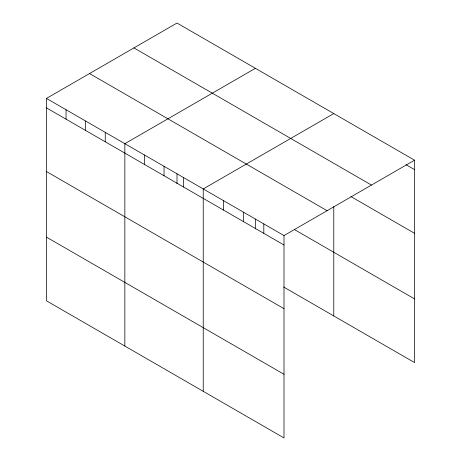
<?xml version="1.0" encoding="UTF-8"?>
<svg xmlns="http://www.w3.org/2000/svg" width="461" height="461" viewBox="0 0 461 461"><rect width="100%" height="100%" fill="white"/><g stroke="black" fill="none" stroke-linecap="round" stroke-linejoin="round"><path stroke-width="0.69" d="M46.452 98.424L283.999 235.571L283.999 437.95L46.452 300.803L46.452 98.424L177.001 23.05L414.548 160.198L414.548 362.577L283.561 286.955M255.394 68.309L124.845 143.682L124.845 346.061M333.781 113.567L203.232 188.941L203.232 391.32M283.999 235.571L414.548 160.198M405.985 164.686L414.548 169.636M133.921 47.921L371.468 185.068M350.913 196.565L414.548 233.306M89.532 73.547L327.08 210.694M294.585 229.647L414.548 298.907M46.452 107.857L283.999 245.004M46.452 171.532L283.999 308.68M46.452 237.133L283.999 374.28M333.781 206.643L333.781 315.946M263.807 223.913L263.807 233.347M255.394 219.044L255.394 228.95M243.615 212.256L243.615 221.689M223.424 200.598L223.424 210.032M183.634 177.623L183.634 187.062M177.001 173.785L177.001 183.691M164.035 166.312L164.035 175.745M144.437 154.994L144.437 164.433M105.246 132.365L105.246 141.804M85.648 121.053L85.648 130.486M66.05 109.735L66.05 119.174"/></g></svg>
